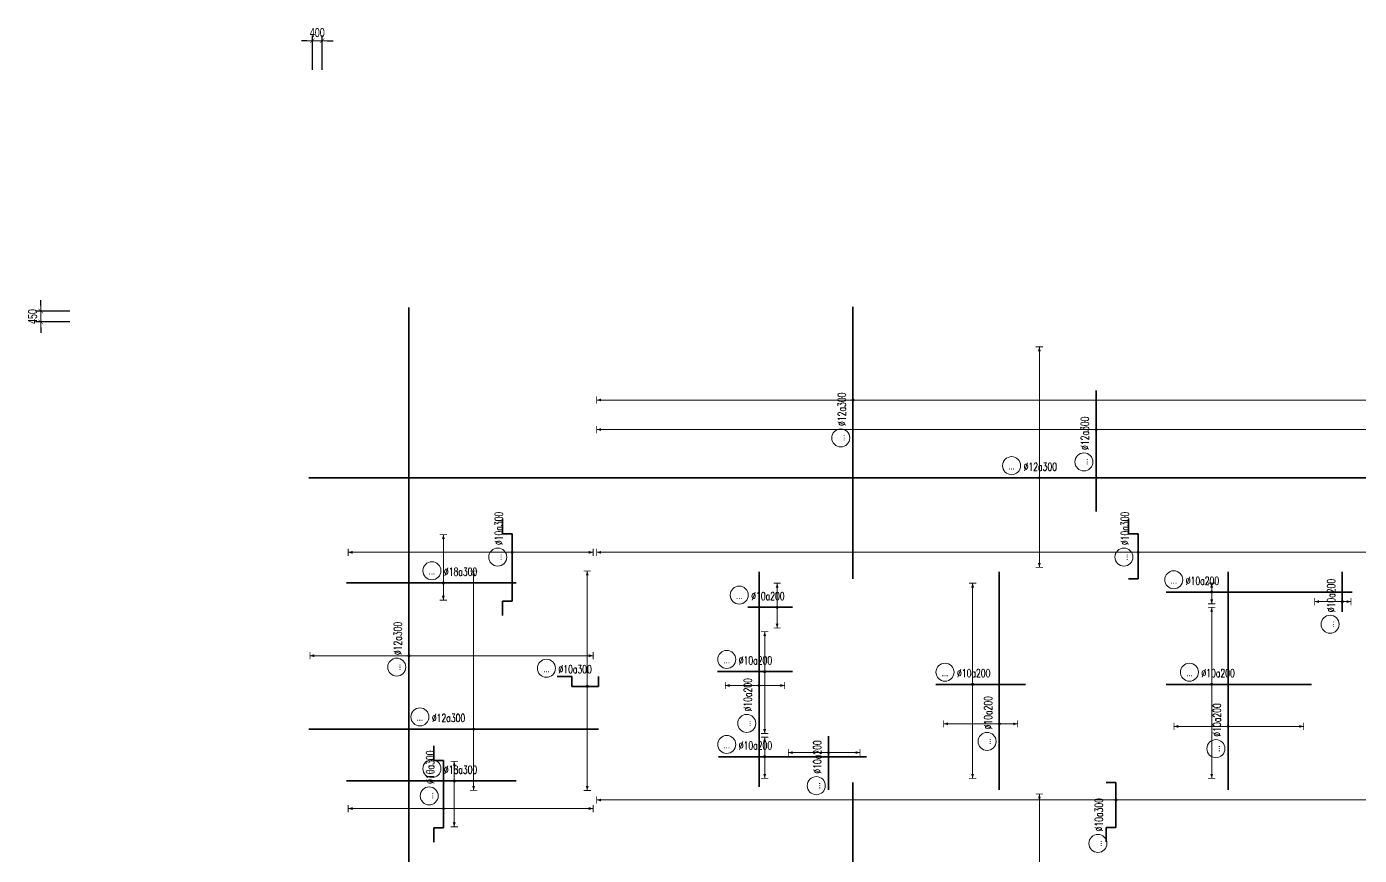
# Model space of a CAD drawing. Header units: millimetres. Extents: x 118516 to 587758, y -25561 to 50684.
# Drawn here: x 118516 to 173469, y 16498 to 50684 of the extents above; entities that cross this region are included whole.
import ezdxf
from ezdxf.enums import TextEntityAlignment as Align

# ---------------------------------------------------------------- set-up
doc = ezdxf.new("R2010")
doc.units = ezdxf.units.MM
doc.layers.get('0').update_dxf_attribs({"lineweight": 20})
doc.layers.get('Defpoints').update_dxf_attribs({"color": 151, "lineweight": 9})
for name, color, linetype, lineweight in [('NDC_S_DIM', 1, 'Continuous', 15), ('NDC_S_REBAR', 4, 'Continuous', 35), ('NDC_S_VN TEXT', 7, 'Continuous', 20)]:
    doc.layers.add(name, color=color, linetype=linetype, lineweight=lineweight)
doc.styles.add('ARIAL', font='arial.ttf', dxfattribs={"width": 0.7})
doc.styles.add('NDC_DIM', font='', dxfattribs={"width": 0.75})
doc.styles.add('NDC_ROMANS', font='romans.shx', dxfattribs={"width": 0.7})
doc.styles.get('NDC_DIM').set_extended_font_data('Dotum')
doc.dimstyles.new('NDC_dim_150', dxfattribs={"dimscale": 150, "dimtxt": 2.5, "dimasz": 1.5, "dimexe": 1.5, "dimexo": 2.5, "dimgap": 1, "dimtad": 1, "dimdec": 0, "dimzin": 0, "dimdsep": 46, "dimtxsty": 'NDC_DIM', "dimblk": 'DIMMARK', "dimcen": 0.09, "dimdle": 1.2, "dimclrd": 1, "dimclre": 1, "dimclrt": 3, "dimadec": 0, "dimazin": 0, "dimtfac": 1, "dimtdec": 0, "dimtix": 1, "dimtofl": 0, "dimtmove": 0, "dimatfit": 3, "dimfxl": 8, "dimfxlon": 1, "dimtolj": 1, "dimtzin": 0, "dimarcsym": 0})

# ---------------------------------------------------------------- blocks, each defined once
blk = doc.blocks.new('DIMMARK')
at = {"layer": 'NDC_S_DIM', "color": 1}
blk.add_line((-1.5, 0), (1, 0), dxfattribs=at)
at = {"layer": 'NDC_S_DIM', "color": 2, "const_width": 0.1}
blk.add_lwpolyline([(-0.42, -0.42), (0.42, 0.42)], dxfattribs=at)
blk = doc.blocks.new('*D9')
at = {"layer": 'Defpoints', "color": 0, "ltscale": 100, "transparency": 16777216}
for p in [(119100, 38500), (135402, 38950), (135402, 38500)]:
    blk.add_point(p, dxfattribs=at)
at = {"layer": 'NDC_S_DIM', "color": 1, "lineweight": -2, "ltscale": 100, "transparency": 16777216}
for p, q in [((119100, 39175), (119100, 39400)), ((120300, 38950), (118875, 38950)), ((120300, 38500), (118875, 38500)), ((119100, 38275), (119100, 38050))]:
    blk.add_line(p, q, dxfattribs=at)
at = {"layer": 'NDC_S_DIM', "color": 1, "lineweight": -2, "ltscale": 100, "transparency": 16777216, "xscale": 225, "yscale": 225, "zscale": 225}
for p, rotation in [((119100, 38950), 270), ((119100, 38500), 90)]:
    blk.add_blockref('DIMMARK', p, dxfattribs=dict(at, rotation=rotation))
at = {"layer": 'NDC_S_DIM', "color": 3, "ltscale": 100, "transparency": 16777216, "insert": (118762, 38725), "char_height": 375, "attachment_point": 5, "rotation": 90, "style": 'NDC_DIM'}
blk.add_mtext('\\A1;450', dxfattribs=at)
blk = doc.blocks.new('*D12')
at = {"layer": 'Defpoints', "color": 0, "ltscale": 100, "transparency": 16777216}
for p in [(130700, 50100), (130300, 33473), (130700, 33473)]:
    blk.add_point(p, dxfattribs=at)
at = {"layer": 'NDC_S_DIM', "color": 1, "lineweight": -2, "ltscale": 100, "transparency": 16777216}
for p, q in [((130075, 50100), (129850, 50100)), ((130300, 48900), (130300, 50325)), ((130700, 48900), (130700, 50325)), ((130925, 50100), (131150, 50100))]:
    blk.add_line(p, q, dxfattribs=at)
at = {"layer": 'NDC_S_DIM', "color": 1, "lineweight": -2, "ltscale": 100, "transparency": 16777216, "xscale": 225, "yscale": 225, "zscale": 225}
blk.add_blockref('DIMMARK', (130300, 50100), dxfattribs=at)
at = {"layer": 'NDC_S_DIM', "color": 1, "lineweight": -2, "ltscale": 100, "transparency": 16777216, "xscale": 225, "yscale": 225, "zscale": 225, "rotation": 180}
blk.add_blockref('DIMMARK', (130700, 50100), dxfattribs=at)
at = {"layer": 'NDC_S_DIM', "color": 3, "ltscale": 100, "transparency": 16777216, "insert": (130500, 50438), "char_height": 375, "attachment_point": 5, "style": 'NDC_DIM'}
blk.add_mtext('\\A1;400', dxfattribs=at)
blk = doc.blocks.new('*U66')
at = {"layer": 'NDC_S_DIM', "color": 6}
blk.add_line((-75.12, 0), (-75.12, 48.66), dxfattribs=at)
blk.add_lwpolyline([(-76.12, 48.66, 0.2, 0.2, 0), (-74.12, 48.66, 0, 0, 0)], format="xyseb", dxfattribs=at)
blk.add_solid([(-75.52, 47.46), (-75.12, 48.66), (-74.72, 47.46)], dxfattribs=at)
at = {"layer": 'NDC_S_VN TEXT', "style": 'ARIAL', "width": 0.7}
blk.add_attdef('KHT', text='', height=2.2, dxfattribs=at).set_placement((-82.75, 3.36), align=Align.MIDDLE_CENTER)
at = {"layer": 'NDC_S_VN TEXT', "color": 3, "style": 'NDC_ROMANS', "width": 0.7}
blk.add_attdef('DKT', (-79.45, 1.98), '', height=2.2, dxfattribs=at)
blk = doc.blocks.new('*U67')
h = blk.add_hatch(color=6)
edge = h.paths.add_edge_path()
edge.add_arc((9.16, 0), 0.3, 0, 360)
at = {"layer": 'NDC_S_DIM', "color": 6}
for q in [(9.16, 43.47), (9.16, -16.86)]:
    blk.add_line((9.16, 0), q, dxfattribs=at)
for points in [[(8.16, 43.47, 0.2, 0.2, 0), (10.16, 43.47, 0, 0, 0)], [(8.16, -16.86, 0.2, 0.2, 0), (10.16, -16.86, 0, 0, 0)]]:
    blk.add_lwpolyline(points, format="xyseb", dxfattribs=at)
at = {"layer": 'NDC_S_DIM'}
blk.add_circle((-5.62, 3.36), 2.48, dxfattribs=at)
at = {"layer": 'NDC_S_DIM', "color": 6}
blk.add_circle((9.16, 0), 0.3, dxfattribs=at)
for points in [[(8.76, 42.27), (9.16, 43.47), (9.56, 42.27)], [(8.76, -15.66), (9.16, -16.86), (9.56, -15.66)]]:
    blk.add_solid(points, dxfattribs=at)
at = {"layer": 'NDC_S_REBAR'}
for p, q in [((0, 0), (-36.15, 0)), ((-36.15, 0), (-36.15, 0)), ((0, 0), (43.52, 0)), ((43.52, 0), (43.52, 0)), ((43.52, 0), (43.52, 0)), ((-36.15, 0), (-36.15, 0))]:
    blk.add_line(p, q, dxfattribs=at)
at = {"layer": 'NDC_S_VN TEXT', "style": 'ARIAL', "width": 0.7}
blk.add_attdef('KHT', text='', height=2.2, dxfattribs=at).set_placement((-5.62, 3.36), align=Align.MIDDLE_CENTER)
at = {"layer": 'NDC_S_VN TEXT', "color": 3, "style": 'NDC_ROMANS', "width": 0.7}
blk.add_attdef('DKT', (-2.32, 1.98), '', height=2.2, dxfattribs=at)
blk = doc.blocks.new('*U62')
h = blk.add_hatch(color=6)
edge = h.paths.add_edge_path()
edge.add_arc((4.81, 0), 0.3, 0, 360)
at = {"layer": 'NDC_S_DIM', "color": 6}
for q in [(4.81, 70.43), (4.81, -184.57)]:
    blk.add_line((4.81, 0), q, dxfattribs=at)
for points in [[(3.81, 70.43, 0.2, 0.2, 0), (5.81, 70.43, 0, 0, 0)], [(3.81, -184.57, 0.2, 0.2, 0), (5.81, -184.57, 0, 0, 0)]]:
    blk.add_lwpolyline(points, format="xyseb", dxfattribs=at)
at = {"layer": 'NDC_S_DIM'}
blk.add_circle((-5.62, 3.36), 2.48, dxfattribs=at)
at = {"layer": 'NDC_S_DIM', "color": 6}
blk.add_circle((4.81, 0), 0.3, dxfattribs=at)
for points in [[(4.41, 69.23), (4.81, 70.43), (5.21, 69.23)], [(4.41, -183.37), (4.81, -184.57), (5.21, -183.37)]]:
    blk.add_solid(points, dxfattribs=at)
at = {"layer": 'NDC_S_REBAR'}
for p, q in [((0, 0), (-39.56, 0)), ((-39.56, 0), (-39.56, 0)), ((0, 0), (35.24, 0)), ((35.24, 0), (35.24, 0)), ((35.24, 0), (35.24, 0)), ((-39.56, 0), (-39.56, 0))]:
    blk.add_line(p, q, dxfattribs=at)
at = {"layer": 'NDC_S_VN TEXT', "style": 'ARIAL', "width": 0.7}
blk.add_attdef('KHT', text='', height=2.2, dxfattribs=at).set_placement((-5.62, 3.36), align=Align.MIDDLE_CENTER)
at = {"layer": 'NDC_S_VN TEXT', "color": 3, "style": 'NDC_ROMANS', "width": 0.7}
blk.add_attdef('DKT', (-2.32, 1.98), '', height=2.2, dxfattribs=at)
blk = doc.blocks.new('*U126')
h = blk.add_hatch(color=6)
edge = h.paths.add_edge_path()
edge.add_arc((4.81, 0), 0.3, 0, 360)
at = {"layer": 'NDC_S_DIM', "color": 6}
for q in [(4.81, 70.43), (4.81, -184.57)]:
    blk.add_line((4.81, 0), q, dxfattribs=at)
for points in [[(3.81, 70.43, 0.2, 0.2, 0), (5.81, 70.43, 0, 0, 0)], [(3.81, -184.57, 0.2, 0.2, 0), (5.81, -184.57, 0, 0, 0)]]:
    blk.add_lwpolyline(points, format="xyseb", dxfattribs=at)
at = {"layer": 'NDC_S_DIM'}
blk.add_circle((-5.62, 3.36), 2.48, dxfattribs=at)
at = {"layer": 'NDC_S_DIM', "color": 6}
blk.add_circle((4.81, 0), 0.3, dxfattribs=at)
for points in [[(4.41, 69.23), (4.81, 70.43), (5.21, 69.23)], [(4.41, -183.37), (4.81, -184.57), (5.21, -183.37)]]:
    blk.add_solid(points, dxfattribs=at)
at = {"layer": 'NDC_S_REBAR'}
for p, q in [((0, 0), (-44.4, 0)), ((-44.4, 0), (-44.4, 0)), ((0, 0), (30.4, 0)), ((30.4, 0), (30.4, 0)), ((30.4, 0), (30.4, 0)), ((-44.4, 0), (-44.4, 0))]:
    blk.add_line(p, q, dxfattribs=at)
at = {"layer": 'NDC_S_VN TEXT', "style": 'ARIAL', "width": 0.7}
blk.add_attdef('KHT', text='', height=2.2, dxfattribs=at).set_placement((-5.62, 3.36), align=Align.MIDDLE_CENTER)
at = {"layer": 'NDC_S_VN TEXT', "color": 3, "style": 'NDC_ROMANS', "width": 0.7}
blk.add_attdef('DKT', (-2.32, 1.98), '', height=2.2, dxfattribs=at)
blk = doc.blocks.new('*U127')
h = blk.add_hatch(color=6)
edge = h.paths.add_edge_path()
edge.add_arc((-75.12, 0), 0.3, 0, 360)
at = {"layer": 'NDC_S_DIM', "color": 6}
for q in [(-75.12, 36.04), (-75.12, -24.63)]:
    blk.add_line((-75.12, 0), q, dxfattribs=at)
for points in [[(-76.12, 36.04, 0.2, 0.2, 0), (-74.12, 36.04, 0, 0, 0)], [(-76.12, -24.63, 0.2, 0.2, 0), (-74.12, -24.63, 0, 0, 0)]]:
    blk.add_lwpolyline(points, format="xyseb", dxfattribs=at)
at = {"layer": 'NDC_S_DIM'}
blk.add_circle((-82.75, 3.36), 2.48, dxfattribs=at)
at = {"layer": 'NDC_S_DIM', "color": 6}
blk.add_circle((-75.12, 0), 0.3, dxfattribs=at)
for points in [[(-75.52, 34.84), (-75.12, 36.04), (-74.72, 34.84)], [(-75.52, -23.43), (-75.12, -24.63), (-74.72, -23.43)]]:
    blk.add_solid(points, dxfattribs=at)
at = {"layer": 'NDC_S_REBAR'}
for p, q in [((0, 0), (-275.95, 0)), ((-275.95, 0), (-275.95, 0)), ((0, 0), (137.51, 0)), ((-275.95, 0), (-275.95, 0))]:
    blk.add_line(p, q, dxfattribs=at)
at = {"layer": 'NDC_S_VN TEXT', "style": 'ARIAL', "width": 0.7}
blk.add_attdef('KHT', text='', height=2.2, dxfattribs=at).set_placement((-82.75, 3.36), align=Align.MIDDLE_CENTER)
at = {"layer": 'NDC_S_VN TEXT', "color": 3, "style": 'NDC_ROMANS', "width": 0.7}
blk.add_attdef('DKT', (-79.45, 1.98), '', height=2.2, dxfattribs=at)
blk = doc.blocks.new('*U123')
h = blk.add_hatch(color=6)
edge = h.paths.add_edge_path()
edge.add_arc((3.26, 0), 0.3, 0, 360)
at = {"layer": 'NDC_S_DIM', "color": 6}
for q in [(3.26, 142.72), (3.26, -112.28)]:
    blk.add_line((3.26, 0), q, dxfattribs=at)
for points in [[(2.26, 142.72, 0.2, 0.2, 0), (4.26, 142.72, 0, 0, 0)], [(2.26, -112.28, 0.2, 0.2, 0), (4.26, -112.28, 0, 0, 0)]]:
    blk.add_lwpolyline(points, format="xyseb", dxfattribs=at)
at = {"layer": 'NDC_S_DIM'}
blk.add_circle((-8.68, 4.97), 2.48, dxfattribs=at)
at = {"layer": 'NDC_S_DIM', "color": 6}
blk.add_circle((3.26, 0), 0.3, dxfattribs=at)
for points in [[(2.86, 141.52), (3.26, 142.72), (3.66, 141.52)], [(2.86, -111.08), (3.26, -112.28), (3.66, -111.08)]]:
    blk.add_solid(points, dxfattribs=at)
at = {"layer": 'NDC_S_REBAR'}
for p, q in [((-4.29, 2.67), (-8.29, 2.67)), ((-4.29, 0), (-4.29, 2.67)), ((0, 0), (-4.29, 0)), ((0, 0), (8.05, 0)), ((8.05, 0), (8.05, 2.67)), ((8.05, 2.67), (8.05, 2.67))]:
    blk.add_line(p, q, dxfattribs=at)
at = {"layer": 'NDC_S_VN TEXT', "style": 'ARIAL', "width": 0.7}
blk.add_attdef('KHT', text='', height=2.2, dxfattribs=at).set_placement((-8.68, 4.97), align=Align.MIDDLE_CENTER)
at = {"layer": 'NDC_S_VN TEXT', "color": 3, "style": 'NDC_ROMANS', "width": 0.7}
blk.add_attdef('DKT', (-5.38, 3.6), '', height=2.2, dxfattribs=at)
blk = doc.blocks.new('*U124')
h = blk.add_hatch(color=6)
edge = h.paths.add_edge_path()
edge.add_arc((4.81, 0), 0.3, 0, 360)
at = {"layer": 'NDC_S_DIM', "color": 6}
for q in [(4.81, 148.83), (4.81, -106.17)]:
    blk.add_line((4.81, 0), q, dxfattribs=at)
for points in [[(3.81, 148.83, 0.2, 0.2, 0), (5.81, 148.83, 0, 0, 0)], [(3.81, -106.17, 0.2, 0.2, 0), (5.81, -106.17, 0, 0, 0)]]:
    blk.add_lwpolyline(points, format="xyseb", dxfattribs=at)
at = {"layer": 'NDC_S_DIM'}
blk.add_circle((3.49, 3.93), 2.48, dxfattribs=at)
at = {"layer": 'NDC_S_DIM', "color": 6}
blk.add_circle((4.81, 0), 0.3, dxfattribs=at)
for points in [[(4.41, 147.63), (4.81, 148.83), (5.21, 147.63)], [(4.41, -104.97), (4.81, -106.17), (5.21, -104.97)]]:
    blk.add_solid(points, dxfattribs=at)
at = {"layer": 'NDC_S_REBAR'}
for p, q in [((-2.52, 0), (-2.52, 2.67)), ((-2.52, 2.67), (-2.52, 2.67)), ((0, 0), (-2.52, 0)), ((0, 0), (9.88, 0)), ((9.88, 0), (9.88, 2.67)), ((9.88, 2.67), (13.88, 2.67))]:
    blk.add_line(p, q, dxfattribs=at)
at = {"layer": 'NDC_S_VN TEXT', "style": 'ARIAL', "width": 0.7}
blk.add_attdef('KHT', text='', height=2.2, dxfattribs=at).set_placement((3.49, 3.93), align=Align.MIDDLE_CENTER)
at = {"layer": 'NDC_S_VN TEXT', "color": 3, "style": 'NDC_ROMANS', "width": 0.7}
blk.add_attdef('DKT', (6.79, 2.56), '', height=2.2, dxfattribs=at)
blk = doc.blocks.new('*U131')
h = blk.add_hatch(color=6)
edge = h.paths.add_edge_path()
edge.add_arc((3.26, 0), 0.3, 0, 360)
at = {"layer": 'NDC_S_DIM', "color": 6}
for q in [(3.26, 31.71), (3.26, -28.63)]:
    blk.add_line((3.26, 0), q, dxfattribs=at)
for points in [[(2.26, 31.71, 0.2, 0.2, 0), (4.26, 31.71, 0, 0, 0)], [(2.26, -28.63, 0.2, 0.2, 0), (4.26, -28.63, 0, 0, 0)]]:
    blk.add_lwpolyline(points, format="xyseb", dxfattribs=at)
at = {"layer": 'NDC_S_DIM'}
blk.add_circle((-7.96, 4.97), 2.48, dxfattribs=at)
at = {"layer": 'NDC_S_DIM', "color": 6}
blk.add_circle((3.26, 0), 0.3, dxfattribs=at)
for points in [[(2.86, 30.51), (3.26, 31.71), (3.66, 30.51)], [(2.86, -27.43), (3.26, -28.63), (3.66, -27.43)]]:
    blk.add_solid(points, dxfattribs=at)
at = {"layer": 'NDC_S_REBAR'}
for p, q in [((-1.02, 2.67), (-5.02, 2.67)), ((-1.02, 0), (-1.02, 2.67)), ((0, 0), (-1.02, 0)), ((0, 0), (6.38, 0)), ((6.38, 0), (6.38, 2.67)), ((6.38, 2.67), (6.38, 2.67))]:
    blk.add_line(p, q, dxfattribs=at)
at = {"layer": 'NDC_S_VN TEXT', "style": 'ARIAL', "width": 0.7}
blk.add_attdef('KHT', text='', height=2.2, dxfattribs=at).set_placement((-7.96, 4.97), align=Align.MIDDLE_CENTER)
at = {"layer": 'NDC_S_VN TEXT', "color": 3, "style": 'NDC_ROMANS', "width": 0.7}
blk.add_attdef('DKT', (-4.66, 3.6), '', height=2.2, dxfattribs=at)
blk = doc.blocks.new('*U107')
h = blk.add_hatch(color=6)
edge = h.paths.add_edge_path()
edge.add_arc((4.81, 0), 0.3, 0, 360)
at = {"layer": 'NDC_S_DIM', "color": 6}
for q in [(4.81, 45.06), (4.81, -22.28)]:
    blk.add_line((4.81, 0), q, dxfattribs=at)
for points in [[(3.81, 45.06, 0.2, 0.2, 0), (5.81, 45.06, 0, 0, 0)], [(3.81, -22.28, 0.2, 0.2, 0), (5.81, -22.28, 0, 0, 0)]]:
    blk.add_lwpolyline(points, format="xyseb", dxfattribs=at)
at = {"layer": 'NDC_S_DIM'}
blk.add_circle((3.49, 3.93), 2.48, dxfattribs=at)
at = {"layer": 'NDC_S_DIM', "color": 6}
blk.add_circle((4.81, 0), 0.3, dxfattribs=at)
for points in [[(4.41, 43.86), (4.81, 45.06), (5.21, 43.86)], [(4.41, -21.08), (4.81, -22.28), (5.21, -21.08)]]:
    blk.add_solid(points, dxfattribs=at)
at = {"layer": 'NDC_S_REBAR'}
for p, q in [((-8.59, 2.67), (-12.59, 2.67)), ((-8.59, 0), (-8.59, 2.67)), ((0, 0), (-8.59, 0)), ((0, 0), (9.88, 0)), ((9.88, 0), (9.88, 2.67)), ((9.88, 2.67), (13.88, 2.67))]:
    blk.add_line(p, q, dxfattribs=at)
at = {"layer": 'NDC_S_VN TEXT', "style": 'ARIAL', "width": 0.7}
blk.add_attdef('KHT', text='', height=2.2, dxfattribs=at).set_placement((3.49, 3.93), align=Align.MIDDLE_CENTER)
at = {"layer": 'NDC_S_VN TEXT', "color": 3, "style": 'NDC_ROMANS', "width": 0.7}
blk.add_attdef('DKT', (6.79, 2.56), '', height=2.2, dxfattribs=at)
blk = doc.blocks.new('*U108')
h = blk.add_hatch(color=6)
edge = h.paths.add_edge_path()
edge.add_arc((0, 0), 0.3, 0, 360)
at = {"layer": 'NDC_S_DIM', "color": 6}
for q in [(0, 26.19), (0, -41.15)]:
    blk.add_line((0, 0), q, dxfattribs=at)
for points in [[(-1, 26.19, 0.2, 0.2, 0), (1, 26.19, 0, 0, 0)], [(-1, -41.15, 0.2, 0.2, 0), (1, -41.15, 0, 0, 0)]]:
    blk.add_lwpolyline(points, format="xyseb", dxfattribs=at)
at = {"layer": 'NDC_S_DIM'}
blk.add_circle((3.49, 3.93), 2.48, dxfattribs=at)
at = {"layer": 'NDC_S_DIM', "color": 6}
blk.add_circle((0, 0), 0.3, dxfattribs=at)
for points in [[(-0.4, 24.99), (0, 26.19), (0.4, 24.99)], [(-0.4, -39.95), (0, -41.15), (0.4, -39.95)]]:
    blk.add_solid(points, dxfattribs=at)
at = {"layer": 'NDC_S_REBAR'}
for p, q in [((-5.25, 2.67), (-9.25, 2.67)), ((-5.25, 0), (-5.25, 2.67)), ((0, 0), (-5.25, 0)), ((0, 0), (13.21, 0)), ((13.21, 0), (13.21, 2.67)), ((13.21, 2.67), (17.21, 2.67))]:
    blk.add_line(p, q, dxfattribs=at)
at = {"layer": 'NDC_S_VN TEXT', "style": 'ARIAL', "width": 0.7}
blk.add_attdef('KHT', text='', height=2.2, dxfattribs=at).set_placement((3.49, 3.93), align=Align.MIDDLE_CENTER)
at = {"layer": 'NDC_S_VN TEXT', "color": 3, "style": 'NDC_ROMANS', "width": 0.7}
blk.add_attdef('DKT', (6.79, 2.56), '', height=2.2, dxfattribs=at)
blk = doc.blocks.new('*U122')
h = blk.add_hatch(color=6)
edge = h.paths.add_edge_path()
edge.add_arc((-2.83, 0), 0.3, 0, 360)
at = {"layer": 'NDC_S_DIM', "color": 6}
for q in [(-2.83, 27.23), (-2.83, -50.64)]:
    blk.add_line((-2.83, 0), q, dxfattribs=at)
for points in [[(-3.83, 27.23, 0.2, 0.2, 0), (-1.83, 27.23, 0, 0, 0)], [(-3.83, -50.64, 0.2, 0.2, 0), (-1.83, -50.64, 0, 0, 0)]]:
    blk.add_lwpolyline(points, format="xyseb", dxfattribs=at)
at = {"layer": 'NDC_S_DIM'}
blk.add_circle((-5.98, 3.36), 2.48, dxfattribs=at)
at = {"layer": 'NDC_S_DIM', "color": 6}
blk.add_circle((-2.83, 0), 0.3, dxfattribs=at)
for points in [[(-3.23, 26.03), (-2.83, 27.23), (-2.43, 26.03)], [(-3.23, -49.44), (-2.83, -50.64), (-2.43, -49.44)]]:
    blk.add_solid(points, dxfattribs=at)
at = {"layer": 'NDC_S_REBAR'}
for p, q in [((0, 0), (-112.39, 0)), ((-112.39, 0), (-112.39, 0)), ((0, 0), (92.94, 0)), ((92.94, 0), (92.94, 0)), ((92.94, 0), (92.94, 0)), ((-112.39, 0), (-112.39, 0))]:
    blk.add_line(p, q, dxfattribs=at)
at = {"layer": 'NDC_S_VN TEXT', "style": 'ARIAL', "width": 0.7}
blk.add_attdef('KHT', text='', height=2.2, dxfattribs=at).set_placement((-5.98, 3.36), align=Align.MIDDLE_CENTER)
at = {"layer": 'NDC_S_VN TEXT', "color": 3, "style": 'NDC_ROMANS', "width": 0.7}
blk.add_attdef('DKT', (-2.68, 1.98), '', height=2.2, dxfattribs=at)
blk = doc.blocks.new('*U119')
h = blk.add_hatch(color=6)
edge = h.paths.add_edge_path()
edge.add_arc((0.5, 0), 0.3, 0, 360)
at = {"layer": 'NDC_S_DIM', "color": 6}
for q in [(0.5, 21.16), (0.5, -25.84)]:
    blk.add_line((0.5, 0), q, dxfattribs=at)
for points in [[(-0.5, 21.16, 0.2, 0.2, 0), (1.5, 21.16, 0, 0, 0)], [(-0.5, -25.84, 0.2, 0.2, 0), (1.5, -25.84, 0, 0, 0)]]:
    blk.add_lwpolyline(points, format="xyseb", dxfattribs=at)
at = {"layer": 'NDC_S_DIM'}
blk.add_circle((-5.62, 3.36), 2.48, dxfattribs=at)
at = {"layer": 'NDC_S_DIM', "color": 6}
blk.add_circle((0.5, 0), 0.3, dxfattribs=at)
for points in [[(0.1, 19.96), (0.5, 21.16), (0.9, 19.96)], [(0.1, -24.64), (0.5, -25.84), (0.9, -24.64)]]:
    blk.add_solid(points, dxfattribs=at)
at = {"layer": 'NDC_S_REBAR'}
for p, q in [((0, 0), (-12.04, 0)), ((-12.04, 0), (-12.04, 0)), ((0, 0), (27.96, 0)), ((27.96, 0), (27.96, 0)), ((27.96, 0), (27.96, 0)), ((-12.04, 0), (-12.04, 0))]:
    blk.add_line(p, q, dxfattribs=at)
at = {"layer": 'NDC_S_VN TEXT', "style": 'ARIAL', "width": 0.7}
blk.add_attdef('KHT', text='', height=2.2, dxfattribs=at).set_placement((-5.62, 3.36), align=Align.MIDDLE_CENTER)
at = {"layer": 'NDC_S_VN TEXT', "color": 3, "style": 'NDC_ROMANS', "width": 0.7}
blk.add_attdef('DKT', (-2.32, 1.98), '', height=2.2, dxfattribs=at)
blk = doc.blocks.new('*U120')
h = blk.add_hatch(color=6)
edge = h.paths.add_edge_path()
edge.add_arc((1.97, 0), 0.3, 0, 360)
at = {"layer": 'NDC_S_DIM', "color": 6}
for q in [(1.97, 27.83), (1.97, -25.84)]:
    blk.add_line((1.97, 0), q, dxfattribs=at)
for points in [[(0.97, 27.83, 0.2, 0.2, 0), (2.97, 27.83, 0, 0, 0)], [(0.97, -25.84, 0.2, 0.2, 0), (2.97, -25.84, 0, 0, 0)]]:
    blk.add_lwpolyline(points, format="xyseb", dxfattribs=at)
at = {"layer": 'NDC_S_DIM'}
blk.add_circle((-5.62, 3.36), 2.48, dxfattribs=at)
at = {"layer": 'NDC_S_DIM', "color": 6}
blk.add_circle((1.97, 0), 0.3, dxfattribs=at)
for points in [[(1.57, 26.63), (1.97, 27.83), (2.37, 26.63)], [(1.57, -24.64), (1.97, -25.84), (2.37, -24.64)]]:
    blk.add_solid(points, dxfattribs=at)
at = {"layer": 'NDC_S_REBAR'}
for p, q in [((0, 0), (-8.18, 0)), ((-8.18, 0), (-8.18, 0)), ((0, 0), (16.48, 0)), ((16.48, 0), (16.48, 0)), ((16.48, 0), (16.48, 0)), ((-8.18, 0), (-8.18, 0))]:
    blk.add_line(p, q, dxfattribs=at)
at = {"layer": 'NDC_S_VN TEXT', "style": 'ARIAL', "width": 0.7}
blk.add_attdef('KHT', text='', height=2.2, dxfattribs=at).set_placement((-5.62, 3.36), align=Align.MIDDLE_CENTER)
at = {"layer": 'NDC_S_VN TEXT', "color": 3, "style": 'NDC_ROMANS', "width": 0.7}
blk.add_attdef('DKT', (-2.32, 1.98), '', height=2.2, dxfattribs=at)
blk = doc.blocks.new('*U113')
h = blk.add_hatch(color=6)
edge = h.paths.add_edge_path()
edge.add_arc((4.81, 0), 0.3, 0, 360)
at = {"layer": 'NDC_S_DIM', "color": 6}
for q in [(4.81, 5.38), (4.81, -5.95)]:
    blk.add_line((4.81, 0), q, dxfattribs=at)
for points in [[(3.81, 5.38, 0.2, 0.2, 0), (5.81, 5.38, 0, 0, 0)], [(3.81, -5.95, 0.2, 0.2, 0), (5.81, -5.95, 0, 0, 0)]]:
    blk.add_lwpolyline(points, format="xyseb", dxfattribs=at)
at = {"layer": 'NDC_S_DIM'}
blk.add_circle((-5.62, 3.36), 2.48, dxfattribs=at)
at = {"layer": 'NDC_S_DIM', "color": 6}
blk.add_circle((4.81, 0), 0.3, dxfattribs=at)
for points in [[(4.41, 4.18), (4.81, 5.38), (5.21, 4.18)], [(4.41, -4.75), (4.81, -5.95), (5.21, -4.75)]]:
    blk.add_solid(points, dxfattribs=at)
at = {"layer": 'NDC_S_REBAR'}
for p, q in [((0, 0), (-7.85, 0)), ((-7.85, 0), (-7.85, 0)), ((0, 0), (32.82, 0)), ((32.82, 0), (32.82, 0)), ((32.82, 0), (32.82, 0)), ((-7.85, 0), (-7.85, 0))]:
    blk.add_line(p, q, dxfattribs=at)
at = {"layer": 'NDC_S_VN TEXT', "style": 'ARIAL', "width": 0.7}
blk.add_attdef('KHT', text='', height=2.2, dxfattribs=at).set_placement((-5.62, 3.36), align=Align.MIDDLE_CENTER)
at = {"layer": 'NDC_S_VN TEXT', "color": 3, "style": 'NDC_ROMANS', "width": 0.7}
blk.add_attdef('DKT', (-2.32, 1.98), '', height=2.2, dxfattribs=at)
blk = doc.blocks.new('*U114')
h = blk.add_hatch(color=6)
edge = h.paths.add_edge_path()
edge.add_arc((4.81, 0), 0.3, 0, 360)
at = {"layer": 'NDC_S_DIM', "color": 6}
for q in [(4.81, 10.99), (4.81, -17.01)]:
    blk.add_line((4.81, 0), q, dxfattribs=at)
for points in [[(3.81, 10.99, 0.2, 0.2, 0), (5.81, 10.99, 0, 0, 0)], [(3.81, -17.01, 0.2, 0.2, 0), (5.81, -17.01, 0, 0, 0)]]:
    blk.add_lwpolyline(points, format="xyseb", dxfattribs=at)
at = {"layer": 'NDC_S_DIM'}
blk.add_circle((-5.62, 3.36), 2.48, dxfattribs=at)
at = {"layer": 'NDC_S_DIM', "color": 6}
blk.add_circle((4.81, 0), 0.3, dxfattribs=at)
for points in [[(4.41, 9.79), (4.81, 10.99), (5.21, 9.79)], [(4.41, -15.81), (4.81, -17.01), (5.21, -15.81)]]:
    blk.add_solid(points, dxfattribs=at)
at = {"layer": 'NDC_S_REBAR'}
for p, q in [((0, 0), (-8.18, 0)), ((-8.18, 0), (-8.18, 0)), ((0, 0), (12.48, 0)), ((12.48, 0), (12.48, 0)), ((12.48, 0), (12.48, 0)), ((-8.18, 0), (-8.18, 0))]:
    blk.add_line(p, q, dxfattribs=at)
at = {"layer": 'NDC_S_VN TEXT', "style": 'ARIAL', "width": 0.7}
blk.add_attdef('KHT', text='', height=2.2, dxfattribs=at).set_placement((-5.62, 3.36), align=Align.MIDDLE_CENTER)
at = {"layer": 'NDC_S_VN TEXT', "color": 3, "style": 'NDC_ROMANS', "width": 0.7}
blk.add_attdef('DKT', (-2.32, 1.98), '', height=2.2, dxfattribs=at)
blk = doc.blocks.new('*U111')
h = blk.add_hatch(color=6)
edge = h.paths.add_edge_path()
edge.add_arc((4.81, 0), 0.3, 0, 360)
at = {"layer": 'NDC_S_DIM', "color": 6}
for q in [(4.81, 6.63), (4.81, -5.71)]:
    blk.add_line((4.81, 0), q, dxfattribs=at)
for points in [[(3.81, 6.63, 0.2, 0.2, 0), (5.81, 6.63, 0, 0, 0)], [(3.81, -5.71, 0.2, 0.2, 0), (5.81, -5.71, 0, 0, 0)]]:
    blk.add_lwpolyline(points, format="xyseb", dxfattribs=at)
at = {"layer": 'NDC_S_DIM'}
blk.add_circle((-5.62, 3.36), 2.48, dxfattribs=at)
at = {"layer": 'NDC_S_DIM', "color": 6}
blk.add_circle((4.81, 0), 0.3, dxfattribs=at)
for points in [[(4.41, 5.43), (4.81, 6.63), (5.21, 5.43)], [(4.41, -4.51), (4.81, -5.71), (5.21, -4.51)]]:
    blk.add_solid(points, dxfattribs=at)
at = {"layer": 'NDC_S_REBAR'}
for p, q in [((0, 0), (-3.28, 0)), ((-3.28, 0), (-3.28, 0)), ((0, 0), (9.06, 0)), ((9.06, 0), (9.06, 0)), ((9.06, 0), (9.06, 0)), ((-3.28, 0), (-3.28, 0))]:
    blk.add_line(p, q, dxfattribs=at)
at = {"layer": 'NDC_S_VN TEXT', "style": 'ARIAL', "width": 0.7}
blk.add_attdef('KHT', text='', height=2.2, dxfattribs=at).set_placement((-5.62, 3.36), align=Align.MIDDLE_CENTER)
at = {"layer": 'NDC_S_VN TEXT', "color": 3, "style": 'NDC_ROMANS', "width": 0.7}
blk.add_attdef('DKT', (-2.32, 1.98), '', height=2.2, dxfattribs=at)
blk = doc.blocks.new('*U112')
h = blk.add_hatch(color=6)
edge = h.paths.add_edge_path()
edge.add_arc((4.81, 0), 0.3, 0, 360)
at = {"layer": 'NDC_S_DIM', "color": 6}
for q in [(4.81, 2.43), (4.81, -3.24)]:
    blk.add_line((4.81, 0), q, dxfattribs=at)
for points in [[(3.81, 2.43, 0.2, 0.2, 0), (5.81, 2.43, 0, 0, 0)], [(3.81, -3.24, 0.2, 0.2, 0), (5.81, -3.24, 0, 0, 0)]]:
    blk.add_lwpolyline(points, format="xyseb", dxfattribs=at)
at = {"layer": 'NDC_S_DIM'}
blk.add_circle((-5.62, 3.36), 2.48, dxfattribs=at)
at = {"layer": 'NDC_S_DIM', "color": 6}
blk.add_circle((4.81, 0), 0.3, dxfattribs=at)
for points in [[(4.41, 1.23), (4.81, 2.43), (5.21, 1.23)], [(4.41, -2.04), (4.81, -3.24), (5.21, -2.04)]]:
    blk.add_solid(points, dxfattribs=at)
at = {"layer": 'NDC_S_REBAR'}
for p, q in [((0, 0), (-7.73, 0)), ((-7.73, 0), (-7.73, 0)), ((0, 0), (43.4, 0)), ((43.4, 0), (43.4, 0)), ((43.4, 0), (43.4, 0)), ((-7.73, 0), (-7.73, 0))]:
    blk.add_line(p, q, dxfattribs=at)
at = {"layer": 'NDC_S_VN TEXT', "style": 'ARIAL', "width": 0.7}
blk.add_attdef('KHT', text='', height=2.2, dxfattribs=at).set_placement((-5.62, 3.36), align=Align.MIDDLE_CENTER)
at = {"layer": 'NDC_S_VN TEXT', "color": 3, "style": 'NDC_ROMANS', "width": 0.7}
blk.add_attdef('DKT', (-2.32, 1.98), '', height=2.2, dxfattribs=at)
blk = doc.blocks.new('*U104')
h = blk.add_hatch(color=6)
edge = h.paths.add_edge_path()
edge.add_arc((-0.79, 0), 0.3, 0, 360)
at = {"layer": 'NDC_S_DIM', "color": 6}
for q in [(-0.79, 15.31), (-0.79, -5.02)]:
    blk.add_line((-0.79, 0), q, dxfattribs=at)
for points in [[(-1.79, 15.31, 0.2, 0.2, 0), (0.21, 15.31, 0, 0, 0)], [(-1.79, -5.02, 0.2, 0.2, 0), (0.21, -5.02, 0, 0, 0)]]:
    blk.add_lwpolyline(points, format="xyseb", dxfattribs=at)
at = {"layer": 'NDC_S_DIM'}
blk.add_circle((-5.62, 3.36), 2.48, dxfattribs=at)
at = {"layer": 'NDC_S_DIM', "color": 6}
blk.add_circle((-0.79, 0), 0.3, dxfattribs=at)
for points in [[(-1.19, 14.11), (-0.79, 15.31), (-0.39, 14.11)], [(-1.19, -3.82), (-0.79, -5.02), (-0.39, -3.82)]]:
    blk.add_solid(points, dxfattribs=at)
at = {"layer": 'NDC_S_REBAR'}
for p, q in [((0, 0), (-18.94, 0)), ((-18.94, 0), (-18.94, 0)), ((0, 0), (41.06, 0)), ((41.06, 0), (41.06, 0)), ((41.06, 0), (41.06, 0)), ((-18.94, 0), (-18.94, 0))]:
    blk.add_line(p, q, dxfattribs=at)
at = {"layer": 'NDC_S_VN TEXT', "style": 'ARIAL', "width": 0.7}
blk.add_attdef('KHT', text='', height=2.2, dxfattribs=at).set_placement((-5.62, 3.36), align=Align.MIDDLE_CENTER)
at = {"layer": 'NDC_S_VN TEXT', "color": 3, "style": 'NDC_ROMANS', "width": 0.7}
blk.add_attdef('DKT', (-2.32, 1.98), '', height=2.2, dxfattribs=at)
blk = doc.blocks.new('*U105')
h = blk.add_hatch(color=6)
edge = h.paths.add_edge_path()
edge.add_arc((0.5, 0), 0.3, 0, 360)
at = {"layer": 'NDC_S_DIM', "color": 6}
for q in [(0.5, 14.9), (0.5, -20.77)]:
    blk.add_line((0.5, 0), q, dxfattribs=at)
for points in [[(-0.5, 14.9, 0.2, 0.2, 0), (1.5, 14.9, 0, 0, 0)], [(-0.5, -20.77, 0.2, 0.2, 0), (1.5, -20.77, 0, 0, 0)]]:
    blk.add_lwpolyline(points, format="xyseb", dxfattribs=at)
at = {"layer": 'NDC_S_DIM'}
blk.add_circle((-5.62, 3.36), 2.48, dxfattribs=at)
at = {"layer": 'NDC_S_DIM', "color": 6}
blk.add_circle((0.5, 0), 0.3, dxfattribs=at)
for points in [[(0.1, 13.7), (0.5, 14.9), (0.9, 13.7)], [(0.1, -19.57), (0.5, -20.77), (0.9, -19.57)]]:
    blk.add_solid(points, dxfattribs=at)
at = {"layer": 'NDC_S_REBAR'}
for p, q in [((0, 0), (-16.95, 0)), ((-16.95, 0), (-16.95, 0)), ((0, 0), (43.05, 0)), ((43.05, 0), (43.05, 0)), ((43.05, 0), (43.05, 0)), ((-16.95, 0), (-16.95, 0))]:
    blk.add_line(p, q, dxfattribs=at)
at = {"layer": 'NDC_S_VN TEXT', "style": 'ARIAL', "width": 0.7}
blk.add_attdef('KHT', text='', height=2.2, dxfattribs=at).set_placement((-5.62, 3.36), align=Align.MIDDLE_CENTER)
at = {"layer": 'NDC_S_VN TEXT', "color": 3, "style": 'NDC_ROMANS', "width": 0.7}
blk.add_attdef('DKT', (-2.32, 1.98), '', height=2.2, dxfattribs=at)
blk = doc.blocks.new('*U106')
h = blk.add_hatch(color=6)
edge = h.paths.add_edge_path()
edge.add_arc((0.61, 0), 0.3, 0, 360)
at = {"layer": 'NDC_S_DIM', "color": 6}
for q in [(0.61, 7.61), (0.61, -2.39)]:
    blk.add_line((0.61, 0), q, dxfattribs=at)
for points in [[(-0.39, 7.61, 0.2, 0.2, 0), (1.61, 7.61, 0, 0, 0)], [(-0.39, -2.39, 0.2, 0.2, 0), (1.61, -2.39, 0, 0, 0)]]:
    blk.add_lwpolyline(points, format="xyseb", dxfattribs=at)
at = {"layer": 'NDC_S_DIM'}
blk.add_circle((-5.62, 3.36), 2.48, dxfattribs=at)
at = {"layer": 'NDC_S_DIM', "color": 6}
blk.add_circle((0.61, 0), 0.3, dxfattribs=at)
for points in [[(0.21, 6.41), (0.61, 7.61), (1.01, 6.41)], [(0.21, -1.19), (0.61, -2.39), (1.01, -1.19)]]:
    blk.add_solid(points, dxfattribs=at)
at = {"layer": 'NDC_S_REBAR'}
for p, q in [((0, 0), (-2.17, 0)), ((-2.17, 0), (-2.17, 0)), ((0, 0), (8.83, 0)), ((8.83, 0), (8.83, 0)), ((8.83, 0), (8.83, 0)), ((-2.17, 0), (-2.17, 0))]:
    blk.add_line(p, q, dxfattribs=at)
at = {"layer": 'NDC_S_VN TEXT', "style": 'ARIAL', "width": 0.7}
blk.add_attdef('KHT', text='', height=2.2, dxfattribs=at).set_placement((-5.62, 3.36), align=Align.MIDDLE_CENTER)
at = {"layer": 'NDC_S_VN TEXT', "color": 3, "style": 'NDC_ROMANS', "width": 0.7}
blk.add_attdef('DKT', (-2.32, 1.98), '', height=2.2, dxfattribs=at)
blk = doc.blocks.new('*U117')
h = blk.add_hatch(color=6)
edge = h.paths.add_edge_path()
edge.add_arc((4.81, 0), 0.3, 0, 360)
at = {"layer": 'NDC_S_DIM', "color": 6}
for q in [(4.81, 9.26), (4.81, -7.07)]:
    blk.add_line((4.81, 0), q, dxfattribs=at)
for points in [[(3.81, 9.26, 0.2, 0.2, 0), (5.81, 9.26, 0, 0, 0)], [(3.81, -7.07, 0.2, 0.2, 0), (5.81, -7.07, 0, 0, 0)]]:
    blk.add_lwpolyline(points, format="xyseb", dxfattribs=at)
at = {"layer": 'NDC_S_DIM'}
blk.add_circle((-5.62, 3.36), 2.48, dxfattribs=at)
at = {"layer": 'NDC_S_DIM', "color": 6}
blk.add_circle((4.81, 0), 0.3, dxfattribs=at)
for points in [[(4.41, 8.06), (4.81, 9.26), (5.21, 8.06)], [(4.41, -5.87), (4.81, -7.07), (5.21, -5.87)]]:
    blk.add_solid(points, dxfattribs=at)
at = {"layer": 'NDC_S_REBAR'}
for p, q in [((0, 0), (-23.03, 0)), ((-23.03, 0), (-23.03, 0)), ((0, 0), (36.12, 0)), ((36.12, 0), (36.12, 0)), ((36.12, 0), (36.12, 0)), ((-23.03, 0), (-23.03, 0))]:
    blk.add_line(p, q, dxfattribs=at)
at = {"layer": 'NDC_S_VN TEXT', "style": 'ARIAL', "width": 0.7}
blk.add_attdef('KHT', text='', height=2.2, dxfattribs=at).set_placement((-5.62, 3.36), align=Align.MIDDLE_CENTER)
at = {"layer": 'NDC_S_VN TEXT', "color": 3, "style": 'NDC_ROMANS', "width": 0.7}
blk.add_attdef('DKT', (-2.32, 1.98), '', height=2.2, dxfattribs=at)
blk = doc.blocks.new('*U109')
h = blk.add_hatch(color=6)
edge = h.paths.add_edge_path()
edge.add_arc((3.48, 0), 0.3, 0, 360)
at = {"layer": 'NDC_S_DIM', "color": 6}
for q in [(3.48, 11.04), (3.48, -8.63)]:
    blk.add_line((3.48, 0), q, dxfattribs=at)
for points in [[(2.48, 11.04, 0.2, 0.2, 0), (4.48, 11.04, 0, 0, 0)], [(2.48, -8.63, 0.2, 0.2, 0), (4.48, -8.63, 0, 0, 0)]]:
    blk.add_lwpolyline(points, format="xyseb", dxfattribs=at)
at = {"layer": 'NDC_S_DIM'}
blk.add_circle((-5.62, 3.36), 2.48, dxfattribs=at)
at = {"layer": 'NDC_S_DIM', "color": 6}
blk.add_circle((3.48, 0), 0.3, dxfattribs=at)
for points in [[(3.08, 9.84), (3.48, 11.04), (3.88, 9.84)], [(3.08, -7.43), (3.48, -8.63), (3.88, -7.43)]]:
    blk.add_solid(points, dxfattribs=at)
at = {"layer": 'NDC_S_REBAR'}
for p, q in [((0, 0), (-6.77, 0)), ((-6.77, 0), (-6.77, 0)), ((0, 0), (8.03, 0)), ((8.03, 0), (8.03, 0)), ((8.03, 0), (8.03, 0)), ((-6.77, 0), (-6.77, 0))]:
    blk.add_line(p, q, dxfattribs=at)
at = {"layer": 'NDC_S_VN TEXT', "style": 'ARIAL', "width": 0.7}
blk.add_attdef('KHT', text='', height=2.2, dxfattribs=at).set_placement((-5.62, 3.36), align=Align.MIDDLE_CENTER)
at = {"layer": 'NDC_S_VN TEXT', "color": 3, "style": 'NDC_ROMANS', "width": 0.7}
blk.add_attdef('DKT', (-2.32, 1.98), '', height=2.2, dxfattribs=at)
blk = doc.blocks.new('*U115')
h = blk.add_hatch(color=6)
edge = h.paths.add_edge_path()
edge.add_arc((-3.32, 0), 0.3, 0, 360)
at = {"layer": 'NDC_S_DIM', "color": 6}
for q in [(-3.32, 137.26), (-3.32, -117.74)]:
    blk.add_line((-3.32, 0), q, dxfattribs=at)
for points in [[(-4.32, 137.26, 0.2, 0.2, 0), (-2.32, 137.26, 0, 0, 0)], [(-4.32, -117.74, 0.2, 0.2, 0), (-2.32, -117.74, 0, 0, 0)]]:
    blk.add_lwpolyline(points, format="xyseb", dxfattribs=at)
at = {"layer": 'NDC_S_DIM'}
blk.add_circle((-12.22, 3.36), 2.48, dxfattribs=at)
at = {"layer": 'NDC_S_DIM', "color": 6}
blk.add_circle((-3.32, 0), 0.3, dxfattribs=at)
for points in [[(-3.72, 136.06), (-3.32, 137.26), (-2.92, 136.06)], [(-3.72, -116.54), (-3.32, -117.74), (-2.92, -116.54)]]:
    blk.add_solid(points, dxfattribs=at)
at = {"layer": 'NDC_S_REBAR'}
for p, q in [((0, 0), (-25.89, 0)), ((-25.89, 0), (-25.89, 0)), ((0, 0), (7.45, 0)), ((7.45, 0), (7.45, 0)), ((7.45, 0), (7.45, 0)), ((-25.89, 0), (-25.89, 0))]:
    blk.add_line(p, q, dxfattribs=at)
at = {"layer": 'NDC_S_VN TEXT', "style": 'ARIAL', "width": 0.7}
blk.add_attdef('KHT', text='', height=2.2, dxfattribs=at).set_placement((-12.22, 3.36), align=Align.MIDDLE_CENTER)
at = {"layer": 'NDC_S_VN TEXT', "color": 3, "style": 'NDC_ROMANS', "width": 0.7}
blk.add_attdef('DKT', (-8.92, 1.98), '', height=2.2, dxfattribs=at)
blk = doc.blocks.new('*U133')
h = blk.add_hatch(color=6)
edge = h.paths.add_edge_path()
edge.add_arc((-2.46, 0), 0.3, 0, 360)
at = {"layer": 'NDC_S_DIM', "color": 6}
for q in [(-2.46, 13.26), (-2.46, -4.74)]:
    blk.add_line((-2.46, 0), q, dxfattribs=at)
for points in [[(-3.46, 13.26, 0.2, 0.2, 0), (-1.46, 13.26, 0, 0, 0)], [(-3.46, -4.74, 0.2, 0.2, 0), (-1.46, -4.74, 0, 0, 0)]]:
    blk.add_lwpolyline(points, format="xyseb", dxfattribs=at)
at = {"layer": 'NDC_S_DIM'}
blk.add_circle((-5.62, 3.36), 2.48, dxfattribs=at)
at = {"layer": 'NDC_S_DIM', "color": 6}
blk.add_circle((-2.46, 0), 0.3, dxfattribs=at)
for points in [[(-2.86, 12.06), (-2.46, 13.26), (-2.06, 12.06)], [(-2.86, -3.54), (-2.46, -4.74), (-2.06, -3.54)]]:
    blk.add_solid(points, dxfattribs=at)
at = {"layer": 'NDC_S_REBAR'}
for p, q in [((0, 0), (-29.13, 0)), ((-29.13, 0), (-29.13, 0)), ((0, 0), (17.54, 0)), ((17.54, 0), (17.54, 0)), ((17.54, 0), (17.54, 0)), ((-29.13, 0), (-29.13, 0))]:
    blk.add_line(p, q, dxfattribs=at)
at = {"layer": 'NDC_S_VN TEXT', "style": 'ARIAL', "width": 0.7}
blk.add_attdef('KHT', text='', height=2.2, dxfattribs=at).set_placement((-5.62, 3.36), align=Align.MIDDLE_CENTER)
at = {"layer": 'NDC_S_VN TEXT', "color": 3, "style": 'NDC_ROMANS', "width": 0.7}
blk.add_attdef('DKT', (-2.32, 1.98), '', height=2.2, dxfattribs=at)
blk = doc.blocks.new('*U125')
h = blk.add_hatch(color=6)
edge = h.paths.add_edge_path()
edge.add_arc((0.53, 0), 0.3, 0, 360)
at = {"layer": 'NDC_S_DIM', "color": 6}
for q in [(0.53, 5.37), (0.53, -12.63)]:
    blk.add_line((0.53, 0), q, dxfattribs=at)
for points in [[(-0.47, 5.37, 0.2, 0.2, 0), (1.53, 5.37, 0, 0, 0)], [(-0.47, -12.63, 0.2, 0.2, 0), (1.53, -12.63, 0, 0, 0)]]:
    blk.add_lwpolyline(points, format="xyseb", dxfattribs=at)
at = {"layer": 'NDC_S_DIM'}
blk.add_circle((-5.62, 3.36), 2.48, dxfattribs=at)
at = {"layer": 'NDC_S_DIM', "color": 6}
blk.add_circle((0.53, 0), 0.3, dxfattribs=at)
for points in [[(0.13, 4.17), (0.53, 5.37), (0.93, 4.17)], [(0.13, -11.43), (0.53, -12.63), (0.93, -11.43)]]:
    blk.add_solid(points, dxfattribs=at)
at = {"layer": 'NDC_S_REBAR'}
for p, q in [((0, 0), (-29.13, 0)), ((-29.13, 0), (-29.13, 0)), ((0, 0), (17.54, 0)), ((17.54, 0), (17.54, 0)), ((17.54, 0), (17.54, 0)), ((-29.13, 0), (-29.13, 0))]:
    blk.add_line(p, q, dxfattribs=at)
at = {"layer": 'NDC_S_VN TEXT', "style": 'ARIAL', "width": 0.7}
blk.add_attdef('KHT', text='', height=2.2, dxfattribs=at).set_placement((-5.62, 3.36), align=Align.MIDDLE_CENTER)
at = {"layer": 'NDC_S_VN TEXT', "color": 3, "style": 'NDC_ROMANS', "width": 0.7}
blk.add_attdef('DKT', (-2.32, 1.98), '', height=2.2, dxfattribs=at)

msp = doc.modelspace()

# ---------------------------------------------------------------- block references
at = {"layer": 'NDC_S_REBAR', "xscale": 150, "yscale": 150, "zscale": 150, "rotation": 90}
for name, p, values in [('*U122', (134279.6, 25159.1), {'KHT': '...', 'DKT': '%%c12a300'}), ('*U126', (152589.9, 34559.7), {'KHT': '...', 'DKT': '%%c12a300'}), ('*U115', (162614.2, 34559.7), {'KHT': '...', 'DKT': '%%c12a300'}), ('*U107', (138533.6, 28277.8), {'KHT': '...', 'DKT': '%%c10a300'}), ('*U124', (164349.2, 28277.8), {'KHT': '...', 'DKT': '%%c10a300'}), ('*U117', (148714.1, 22782.3), {'KHT': '...', 'DKT': '%%c10a200'}), ('*U104', (158621.3, 22041.5), {'KHT': '...', 'DKT': '%%c10a200'}), ('*U105', (168059.3, 21742.4), {'KHT': '...', 'DKT': '%%c10a200'}), ('*U106', (172766.5, 26875.4), {'KHT': '...', 'DKT': '%%c10a200'}), ('*U108', (135703.2, 18427.8), {'KHT': '...', 'DKT': '%%c10a300'}), ('*U109', (151580.5, 20215.9), {'KHT': '...', 'DKT': '%%c10a200'}), ('*U62', (152589.9, 14214.6), {'KHT': '...', 'DKT': '%%c12a300'}), ('*U123', (163433.3, 18293), {'KHT': '...', 'DKT': '%%c10a300'})]:
    msp.add_blockref(name, p, dxfattribs=at).add_auto_attribs(values)
at = {"layer": 'NDC_S_REBAR', "xscale": 150, "yscale": 150, "zscale": 150}
for name, p, values in [('*U127', (171542.9, 32069.1), {'KHT': '...', 'DKT': '%%c12a300'}), ('*U133', (136068.8, 27736.2), {'KHT': '...', 'DKT': '%%c18a300'}), ('*U67', (135572.5, 21704), {'KHT': '...', 'DKT': '%%c12a300'}), ('*U131', (141143, 23469.2), {'KHT': '...', 'DKT': '%%c10a300'}), ('*U112', (166659.5, 27360.7), {'KHT': '...', 'DKT': '%%c10a200'}), ('*U111', (148741.4, 26731), {'KHT': '...', 'DKT': '%%c10a200'}), ('*U120', (157227.3, 23550.9), {'KHT': '...', 'DKT': '%%c10a200'}), ('*U119', (167305.3, 23550.9), {'KHT': '...', 'DKT': '%%c10a200'}), ('*U114', (148227.3, 24076.5), {'KHT': '...', 'DKT': '%%c10a200'}), ('*U113', (148227.3, 20567.8), {'KHT': '...', 'DKT': '%%c10a200'}), ('*U125', (136068.8, 19569.5), {'KHT': '...', 'DKT': '%%c18a300'})]:
    msp.add_blockref(name, p, dxfattribs=at).add_auto_attribs(values)
msp.add_blockref('*U66', (171542.9, 11726.6), dxfattribs=at)

# ---------------------------------------------------------------- dimensions: what is measured, and where the dimension line sits
at = {"layer": 'NDC_S_DIM', "ltscale": 100}
dim = msp.add_linear_dim(base=(130700, 50100), p1=(130300, 33472.8), p2=(130700, 33472.8), dimstyle='NDC_dim_150', dxfattribs=at)
dim.commit()
dim.dimension.update_dxf_attribs({"geometry": '*D12', "text_midpoint": (130500, 50437.8)})
dim = msp.add_linear_dim(base=(119100, 38500), p1=(135401.9, 38950), p2=(135401.9, 38500), angle=90, dimstyle='NDC_dim_150', dxfattribs=at)
dim.commit()
dim.dimension.update_dxf_attribs({"geometry": '*D9', "text_midpoint": (118762.2, 38725)})

doc.saveas('drawing.dxf')
